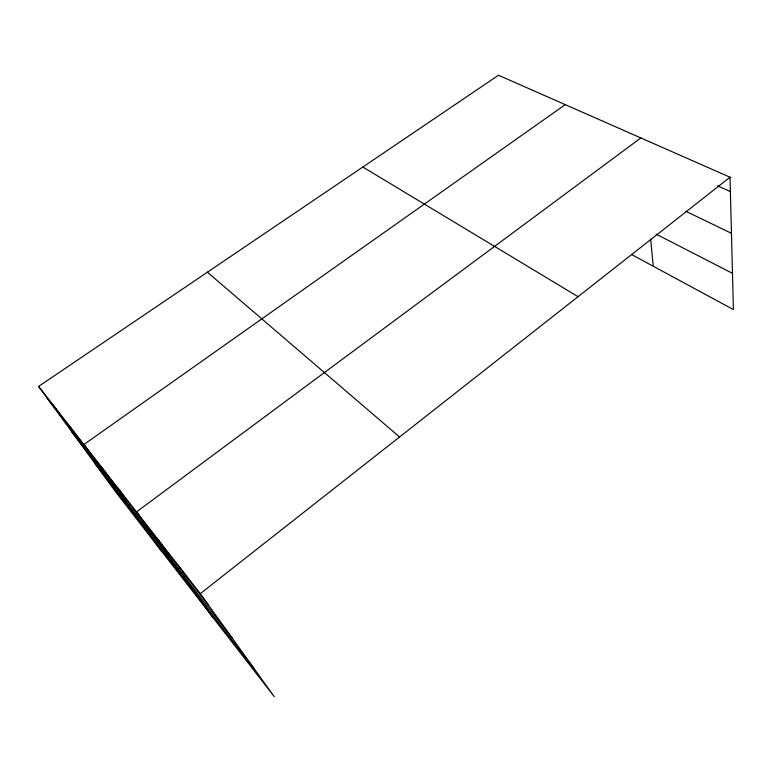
<?xml version="1.0" encoding="UTF-8"?>
<svg xmlns="http://www.w3.org/2000/svg" width="772" height="772" viewBox="0 0 772 772"><rect width="100%" height="100%" fill="white"/><g stroke="black" fill="none" stroke-linecap="round" stroke-linejoin="round"><path stroke-width="1.16" d="M200.295 593.658L730.022 177.222L498.5 75.241L38.6 386.425L116.157 492.526L274.321 696.759L200.295 593.658L38.6 386.425M640.837 137.937L136.509 511.904L212.985 617.552M565.229 104.635L83.926 444.508L161.387 550.928M717.642 185.83L730.389 191.581M685.903 211.306L731.451 233.308M656.171 234.157L732.474 273.327M631.486 254.461L733.4 309.572L730.022 177.222M362.85 167.032L578.045 296.689M207.398 272.207L399.568 437.01M46.995 397.908L208.508 605.094M71.4 431.297L232.111 637.971M94.869 463.393L254.403 669.025M52.998 404.875L61.413 416.407M68.081 424.214L76.515 435.784M118.068 488.271L126.492 499.889M100.563 465.834L109.006 477.453M156.571 537.621L164.928 549.191M177.801 564.824L186.091 576.337M650.642 239.156L653.266 266.243"/></g></svg>
